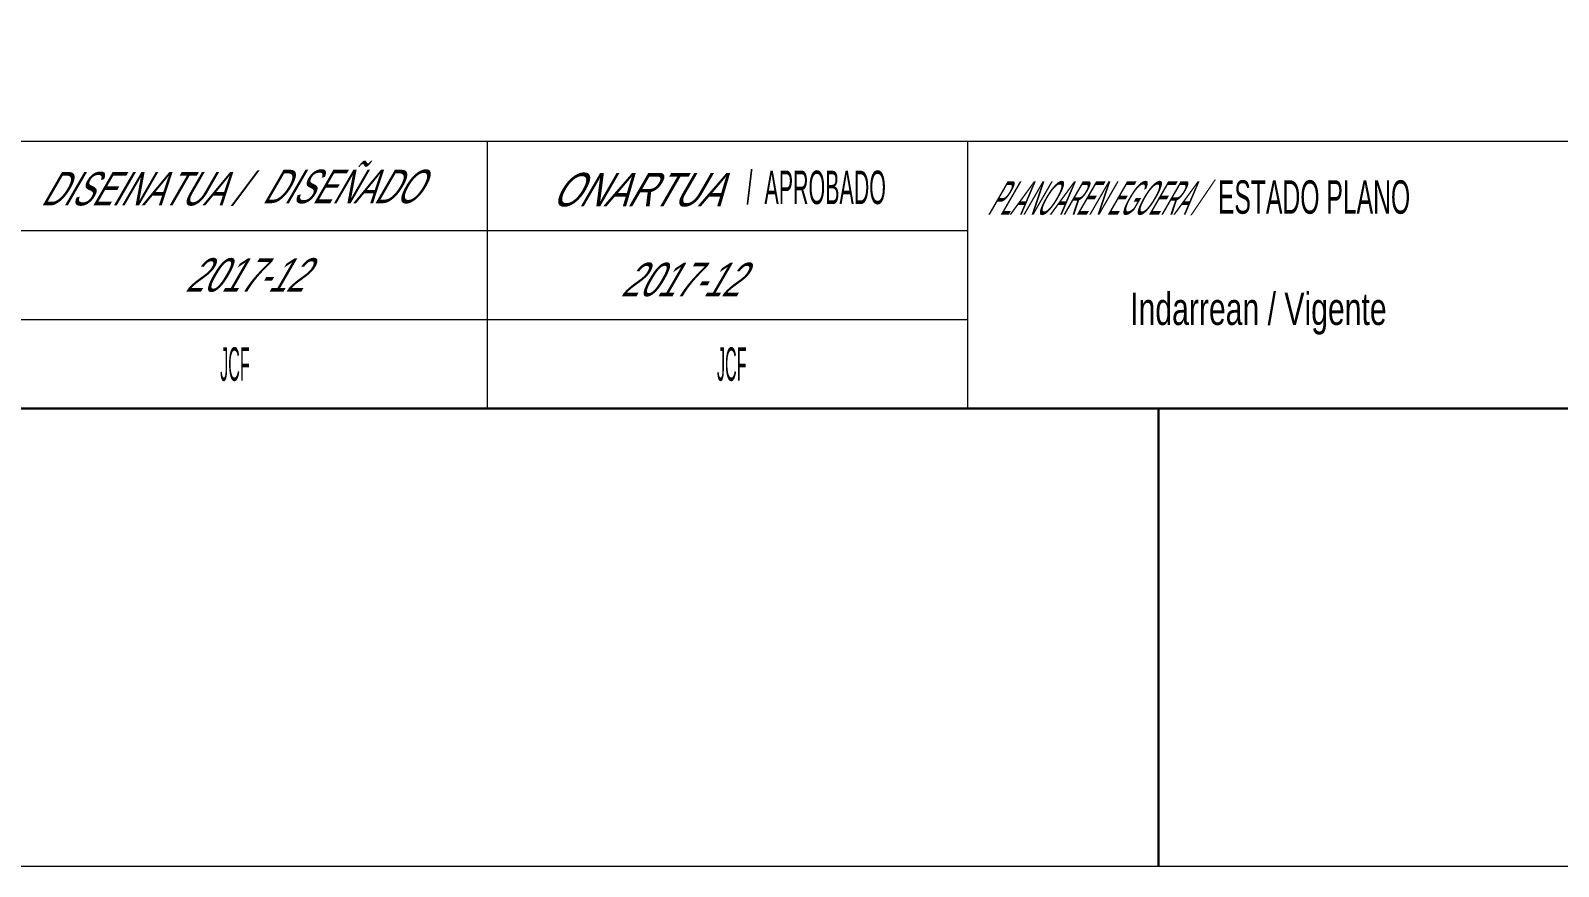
# Model space of a CAD drawing. Header units: millimetres. Extents: x 563728 to 564359, y 4765109 to 4765554.
# Drawn here: x 564243.3 to 564293.4, y 4765108.6 to 4765136 of the extents above; entities that cross this region are included whole.
import ezdxf
from ezdxf.enums import TextEntityAlignment as Align

# ---------------------------------------------------------------- set-up
doc = ezdxf.new("R2010")
doc.units = ezdxf.units.MM
doc.layers.add('58 Formato plano y líneas de solape - Planoaren formatua eta gainjartze marrak', color=7, linetype='Continuous', lineweight=0)
doc.styles.add('StyleArial', font='arial.ttf')

msp = doc.modelspace()

# ---------------------------------------------------------------- linework, layer by layer
at = {"layer": '58 Formato plano y líneas de solape - Planoaren formatua eta gainjartze marrak', "color": 7, "linetype": 'Continuous', "lineweight": 13}
for p, q in [((564216.542, 4765132.339), (564281.986, 4765132.339)), ((564274.042, 4765123.578), (564274.042, 4765132.339)), ((564281.986, 4765132.339), (564344.042, 4765132.339))]:
    msp.add_line(p, q, dxfattribs=at)
at = {"layer": '58 Formato plano y líneas de solape - Planoaren formatua eta gainjartze marrak', "color": 7, "linetype": 'Continuous', "lineweight": 0}
for p, q in [((564216.542, 4765129.419), (564274.042, 4765129.419)), ((564216.542, 4765126.498), (564274.042, 4765126.498))]:
    msp.add_line(p, q, dxfattribs=at)
at = {"layer": '58 Formato plano y líneas de solape - Planoaren formatua eta gainjartze marrak', "color": 7, "linetype": 'Continuous', "lineweight": 30}
msp.add_line((564280.292, 4765108.578), (564280.292, 4765123.578), dxfattribs=at)
at = {"layer": '58 Formato plano y líneas de solape - Planoaren formatua eta gainjartze marrak', "color": 7, "linetype": 'Continuous', "lineweight": 0, "flags": 128}
for points in [[(563728.292, 4765554.078), (564359.042, 4765554.078), (564359.042, 4765108.578), (563728.292, 4765108.578), (563728.292, 4765554.078)], [(564258.292, 4765123.578), (564258.292, 4765132.339)], [(564274.042, 4765123.578), (564274.042, 4765132.339)]]:
    msp.add_lwpolyline(points, dxfattribs=at)
at = {"layer": '58 Formato plano y líneas de solape - Planoaren formatua eta gainjartze marrak', "color": 7, "linetype": 'Continuous', "lineweight": 30, "flags": 128}
for points in [[(563743.292, 4765123.578), (563743.292, 4765539.078), (564344.042, 4765539.078), (564344.042, 4765123.578), (564344.042, 4765123.578), (564344.042, 4765123.578), (564344.042, 4765123.578), (564344.042, 4765123.578), (563743.292, 4765123.578)], [(564216.542, 4765123.578), (564344.042, 4765123.578)]]:
    msp.add_lwpolyline(points, dxfattribs=at)

# ---------------------------------------------------------------- texts
at = {"layer": '58 Formato plano y líneas de solape - Planoaren formatua eta gainjartze marrak', "color": 7, "linetype": 'Continuous', "lineweight": 0, "style": 'StyleArial', "oblique": 30}
for s, height, width, p in [('DISEÑADO', 1.0951, 0.64056, (564250.9, 4765131.406)), ('DISEINATUA / ', 1.09511, 0.651, (564243.636, 4765131.332)), ('ONARTUA', 1.0951, 0.74288, (564260.379, 4765131.302))]:
    msp.add_text(s, height=height, dxfattribs=dict(at, width=width)).set_placement(p, align=Align.TOP_LEFT)
at = {"layer": '58 Formato plano y líneas de solape - Planoaren formatua eta gainjartze marrak', "color": 7, "linetype": 'Continuous', "lineweight": 0, "style": 'StyleArial', "width": 0.45924}
msp.add_text(' /  APROBADO', height=1.09511, dxfattribs=at).set_placement((564266.593, 4765131.377), align=Align.TOP_LEFT)
at = {"layer": '58 Formato plano y líneas de solape - Planoaren formatua eta gainjartze marrak', "color": 7, "linetype": 'Continuous', "lineweight": 0, "style": 'StyleArial', "oblique": 30, "width": 0.39704}
msp.add_text('PLANOAREN EGOERA / ', height=1.09511, dxfattribs=at).set_placement((564274.659, 4765129.933))
at = {"layer": '58 Formato plano y líneas de solape - Planoaren formatua eta gainjartze marrak', "color": 7, "linetype": 'Continuous', "lineweight": 0, "style": 'StyleArial', "width": 0.52956}
msp.add_text('ESTADO PLANO', height=1.09511, dxfattribs=at).set_placement((564282.236, 4765129.965))
at = {"layer": '58 Formato plano y líneas de solape - Planoaren formatua eta gainjartze marrak', "color": 7, "linetype": 'Continuous', "lineweight": 0, "style": 'StyleArial', "oblique": 30, "width": 0.69044}
for p in [(564250.311, 4765127.959), (564264.587, 4765127.81)]:
    msp.add_text('2017-12', height=1.0951, dxfattribs=at).set_placement(p, align=Align.MIDDLE_CENTER)
at = {"layer": '58 Formato plano y líneas de solape - Planoaren formatua eta gainjartze marrak', "color": 7, "linetype": 'Continuous', "lineweight": 13, "style": 'StyleArial', "width": 0.666667}
msp.add_text('Indarrean / Vigente', height=1.06109, dxfattribs=at).set_placement((564283.564, 4765126.851), align=Align.MIDDLE_CENTER)
at = {"layer": '58 Formato plano y líneas de solape - Planoaren formatua eta gainjartze marrak', "color": 7, "linetype": 'Continuous', "lineweight": 0, "style": 'StyleArial', "width": 0.34552}
for p in [(564250.019, 4765125.038), (564266.302, 4765125.038)]:
    msp.add_text('JCF', height=1.0951, dxfattribs=at).set_placement(p, align=Align.MIDDLE_CENTER)

doc.saveas('drawing.dxf')
